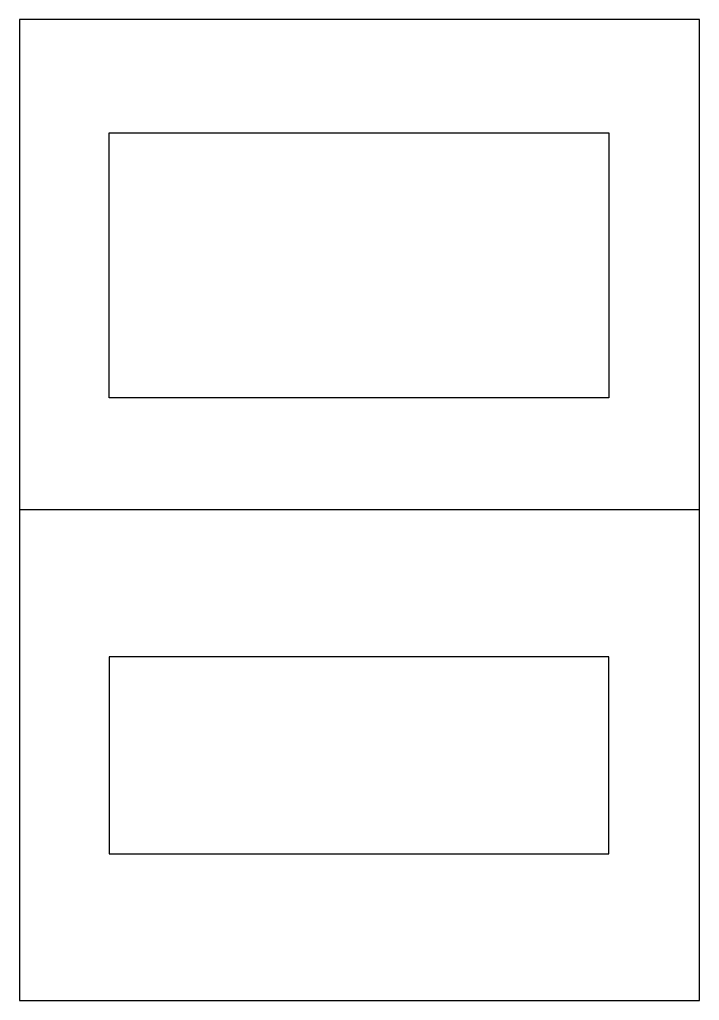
# Model space of a CAD drawing. Extents: x -335 to 235, y -369 to 453.
import ezdxf

# ---------------------------------------------------------------- set-up
doc = ezdxf.new("R2010")
doc.units = 0
doc.layers.get('0').update_dxf_attribs({"linetype": 'CONTINUOUS'})

msp = doc.modelspace()

# ---------------------------------------------------------------- linework, layer by layer
for p, q in [((234.83, 453.2), (-335.09, 453.2)), ((-335.09, 453.2), (-335.09, -369.13)), ((234.83, -369.13), (234.83, 453.2)), ((-260.09, 358.2), (159.01, 358.2)), ((-260.09, 135.95), (-260.09, 358.2)), ((159.01, 358.2), (159.01, 135.95)), ((159.01, 135.95), (-260.09, 135.95)), ((234.83, 42.04), (-335.09, 42.04)), ((159.01, -81.03), (-260.09, -81.03)), ((-260.09, -81.03), (-260.09, -246.13)), ((159.01, -246.13), (159.01, -81.03)), ((-260.09, -246.13), (159.01, -246.13)), ((-335.09, -369.13), (234.83, -369.13))]:
    msp.add_line(p, q)

doc.saveas('drawing.dxf')
